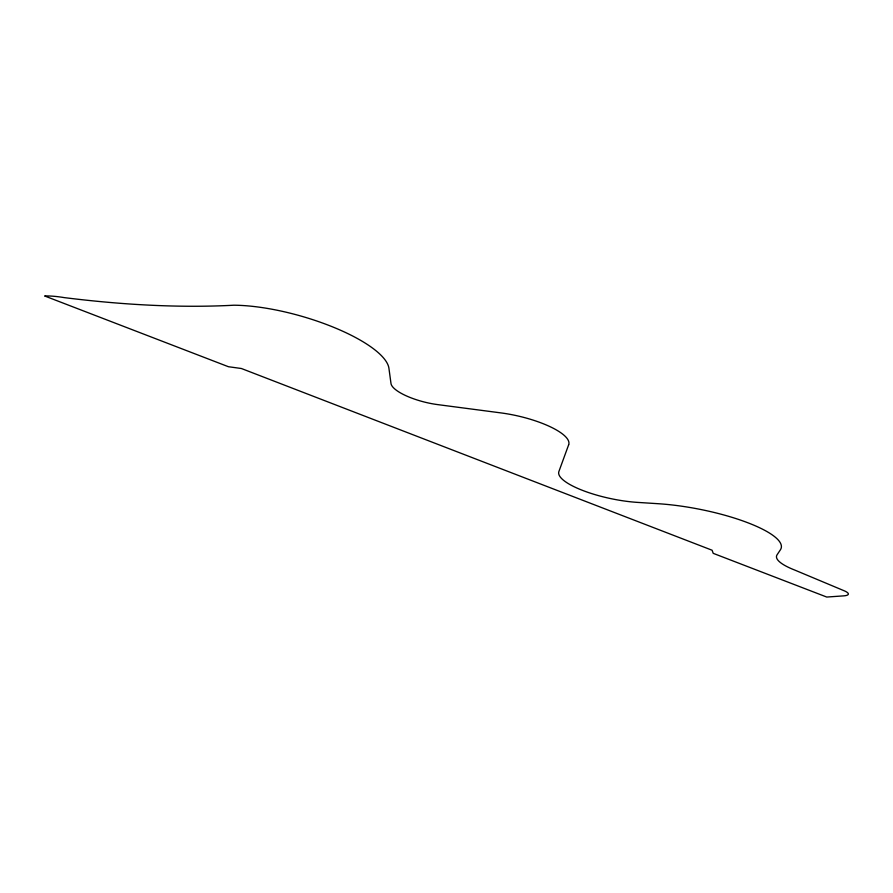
<?xml version="1.0" encoding="UTF-8"?>
<svg xmlns="http://www.w3.org/2000/svg" width="893" height="893" viewBox="0 0 893 893"><rect width="100%" height="100%" fill="white"/><g stroke="black" fill="none" stroke-linecap="round" stroke-linejoin="round"><path stroke-width="1.34" d="M568.651 444.792L558.906 471.482A56.705 15.315 11.8 0 0 582.057 490.19A56.705 15.315 11.8 0 0 637.502 502.391L658.286 503.719A88.452 22.057 11 0 1 746.838 522.383A88.452 22.057 11 0 1 780.393 549.809L777.066 554.821A57.766 13.875 9.8 0 0 794.625 570.013L843.383 590.44A16.643 3.739 9.9 0 1 843.662 595.865L826.751 597.049L713.206 553.336L712.101 550.233L241.4 368.508L228.429 366.722L44.65 295.974A59.943 16.275 17.8 0 1 64.173 297.603A1663.737 537.296 31.8 0 0 233.799 305.216A99.625 30.083 15.9 0 1 333.122 327.095A99.625 30.083 15.9 0 1 388.935 368.351L390.989 383.488A37.071 11.129 14.2 0 0 437.592 404.596L500.917 412.901A55.522 16.052 13 0 1 568.651 444.792"/></g></svg>
